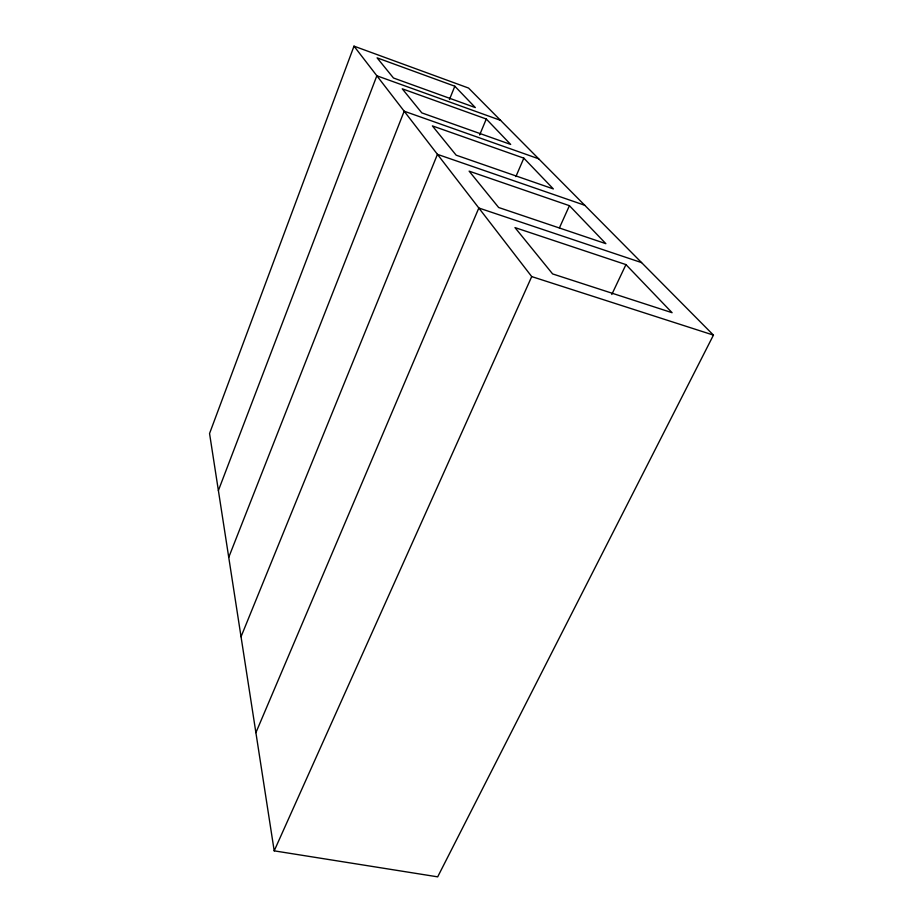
<?xml version="1.0" encoding="UTF-8"?>
<svg xmlns="http://www.w3.org/2000/svg" width="923" height="923" viewBox="0 0 923 923"><rect width="100%" height="100%" fill="white"/><g stroke="black" fill="none" stroke-linecap="round" stroke-linejoin="round"><path stroke-width="1.38" d="M354.005 46.15L209.556 433.51L274.2 850.844L437.687 876.85L713.444 335.107L468.549 88.054L354.005 46.15L531.717 276.588L713.444 335.107M218.393 490.517L376.849 75.778L500.578 120.371M228.742 557.33L404.182 111.21L538.686 158.802M449.443 99.522L454.831 86.22L377.103 57.849L393.475 78.005L475.322 107.576L454.831 86.22M241.041 636.732L437.444 154.349L584.755 205.275M479.648 134.943L486.283 119.009L402.255 88.804L421.811 112.883L510.673 144.438L486.283 119.009M255.902 732.654L478.829 208.01L641.577 262.617M515.876 176.605L523.837 158.156L432.379 125.897L456.147 155.168L553.35 188.927L523.837 158.156M274.2 850.844L531.717 276.588M559.419 227.9L569.422 205.679L469.126 171.147L498.651 207.502L605.869 243.672L569.422 205.679M611.787 294.495L625.944 264.601L514.965 227.589L552.612 273.923L672.094 312.701L625.944 264.601"/></g></svg>
